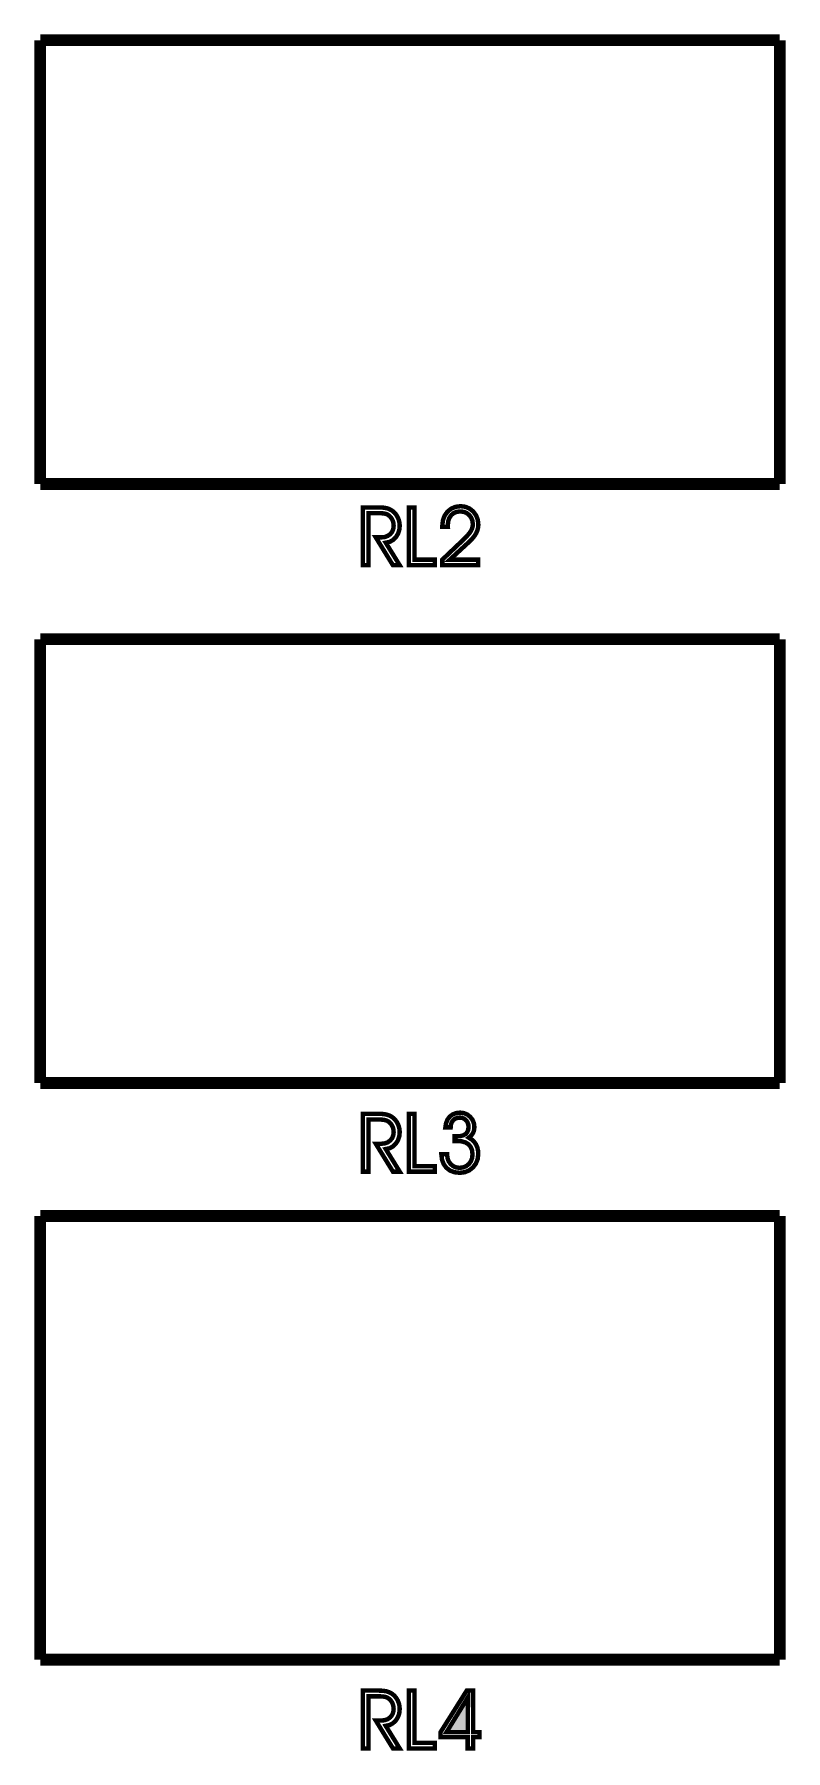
# Model space of a CAD drawing. Extents: x -1.96 to 2.19, y -1.6 to 2.11.
# Drawn here: x -1.227 to -0.719, y 0.267 to 1.427 of the extents above; entities that cross this region are included whole.
import ezdxf

# ---------------------------------------------------------------- set-up
doc = ezdxf.new("R2010")
doc.units = 0
doc.header["$LTSCALE"] = 0.000394
doc.layers.add('TO', color=7, linetype='CONTINUOUS')

msp = doc.modelspace()

# ---------------------------------------------------------------- linework, layer by layer
at = {"layer": 'TO', "color": 7, "linetype": 'CONTINUOUS'}
for points, const_width in [([(-1.223433, 1.123472), (-1.223433, 1.423472)], 0.008), ([(-1.223433, 1.423472), (-0.723433, 1.423472)], 0.008), ([(-0.723433, 1.123472), (-0.723433, 1.423472)], 0.008), ([(-1.223433, 1.123472), (-0.723433, 1.123472)], 0.008), ([(-1.001559, 1.103748), (-1.001559, 1.068472), (-1.005346, 1.068472), (-1.005346, 1.107591), (-0.994839, 1.107591), (-0.992679, 1.107533), (-0.990822, 1.107358), (-0.989264, 1.107067), (-0.987902, 1.106643), (-0.986628, 1.106065), (-0.985437, 1.105335), (-0.983988, 1.104122), (-0.982758, 1.102662), (-0.981744, 1.100953), (-0.980988, 1.09909), (-0.980536, 1.097156), (-0.980386, 1.09515), (-0.980685, 1.092263), (-0.981584, 1.089657), (-0.983083, 1.087335), (-0.985036, 1.085476), (-0.987287, 1.084285), (-0.989839, 1.08376), (-0.980386, 1.068472), (-0.984953, 1.068472), (-0.996563, 1.087335), (-0.992858, 1.087335), (-0.990538, 1.087576), (-0.988527, 1.088301), (-0.986823, 1.089508), (-0.985532, 1.091097), (-0.984755, 1.092963), (-0.984496, 1.095102), (-0.984575, 1.096437), (-0.984812, 1.097691), (-0.985209, 1.098862), (-0.985756, 1.099941), (-0.986459, 1.100925), (-0.987319, 1.101815), (-0.988142, 1.102445), (-0.989068, 1.102943), (-0.990098, 1.103311), (-0.991464, 1.103554), (-0.993396, 1.103699), (-0.995894, 1.103748), (-1.001559, 1.103748)], 0.003), ([(-1.001559, 1.103748), (-1.001559, 1.068472), (-1.005346, 1.068472), (-1.005346, 1.107591), (-0.994839, 1.107591), (-0.992679, 1.107533), (-0.990822, 1.107358), (-0.989264, 1.107067), (-0.987902, 1.106643), (-0.986628, 1.106065), (-0.985437, 1.105335), (-0.983988, 1.104122), (-0.982758, 1.102662), (-0.981744, 1.100953), (-0.980988, 1.09909), (-0.980536, 1.097156), (-0.980386, 1.09515), (-0.980685, 1.092263), (-0.981584, 1.089657), (-0.983083, 1.087335), (-0.985036, 1.085476), (-0.987287, 1.084285), (-0.989839, 1.08376), (-0.980386, 1.068472), (-0.984953, 1.068472), (-0.996563, 1.087335), (-0.992858, 1.087335), (-0.990538, 1.087576), (-0.988527, 1.088301), (-0.986823, 1.089508), (-0.985532, 1.091097), (-0.984755, 1.092963), (-0.984496, 1.095102), (-0.984575, 1.096437), (-0.984812, 1.097691), (-0.985209, 1.098862), (-0.985756, 1.099941), (-0.986459, 1.100925), (-0.987319, 1.101815), (-0.988142, 1.102445), (-0.989068, 1.102943), (-0.990098, 1.103311), (-0.991464, 1.103554), (-0.993396, 1.103699), (-0.995894, 1.103748), (-1.001559, 1.103748)], 0.003), ([(-0.956583, 1.068472), (-0.974209, 1.068472), (-0.974209, 1.107591), (-0.970339, 1.107591), (-0.970339, 1.07226), (-0.956583, 1.07226), (-0.956583, 1.068472)], 0.003), ([(-0.956583, 1.068472), (-0.974209, 1.068472), (-0.974209, 1.107591), (-0.970339, 1.107591), (-0.970339, 1.07226), (-0.956583, 1.07226), (-0.956583, 1.068472)], 0.003), ([(-0.927331, 1.068472), (-0.951587, 1.068472), (-0.951587, 1.07226), (-0.93772, 1.085417), (-0.935291, 1.087832), (-0.93348, 1.089884), (-0.932283, 1.091571), (-0.931543, 1.093093), (-0.9311, 1.094652), (-0.930953, 1.096248), (-0.931219, 1.098565), (-0.93202, 1.10062), (-0.933354, 1.102409), (-0.935104, 1.103792), (-0.937143, 1.104619), (-0.939472, 1.104894), (-0.941844, 1.104612), (-0.943877, 1.103767), (-0.945571, 1.102354), (-0.946838, 1.100474), (-0.9476, 1.098224), (-0.947854, 1.095598), (-0.947851, 1.095443), (-0.947841, 1.095255), (-0.947827, 1.095039), (-0.947811, 1.094821), (-0.947802, 1.094641), (-0.947799, 1.094496), (-0.951587, 1.094496), (-0.951587, 1.095083), (-0.951201, 1.098782), (-0.950042, 1.101992), (-0.94811, 1.104713), (-0.945568, 1.106768), (-0.942579, 1.108005), (-0.93915, 1.108417), (-0.935998, 1.108019), (-0.933181, 1.106824), (-0.930697, 1.104831), (-0.928765, 1.102251), (-0.927606, 1.099301), (-0.92722, 1.095984), (-0.927382, 1.093985), (-0.927871, 1.092042), (-0.928689, 1.090157), (-0.929851, 1.088288), (-0.931393, 1.08638), (-0.933319, 1.084429), (-0.946504, 1.07226), (-0.927331, 1.07226), (-0.927331, 1.068472)], 0.003), ([(-0.927331, 1.068472), (-0.951587, 1.068472), (-0.951587, 1.07226), (-0.93772, 1.085417), (-0.935291, 1.087832), (-0.93348, 1.089884), (-0.932283, 1.091571), (-0.931543, 1.093093), (-0.9311, 1.094652), (-0.930953, 1.096248), (-0.931219, 1.098565), (-0.93202, 1.10062), (-0.933354, 1.102409), (-0.935104, 1.103792), (-0.937143, 1.104619), (-0.939472, 1.104894), (-0.941844, 1.104612), (-0.943877, 1.103767), (-0.945571, 1.102354), (-0.946838, 1.100474), (-0.9476, 1.098224), (-0.947854, 1.095598), (-0.947851, 1.095443), (-0.947841, 1.095255), (-0.947827, 1.095039), (-0.947811, 1.094821), (-0.947802, 1.094641), (-0.947799, 1.094496), (-0.951587, 1.094496), (-0.951587, 1.095083), (-0.951201, 1.098782), (-0.950042, 1.101992), (-0.94811, 1.104713), (-0.945568, 1.106768), (-0.942579, 1.108005), (-0.93915, 1.108417), (-0.935998, 1.108019), (-0.933181, 1.106824), (-0.930697, 1.104831), (-0.928765, 1.102251), (-0.927606, 1.099301), (-0.92722, 1.095984), (-0.927382, 1.093985), (-0.927871, 1.092042), (-0.928689, 1.090157), (-0.929851, 1.088288), (-0.931393, 1.08638), (-0.933319, 1.084429), (-0.946504, 1.07226), (-0.927331, 1.07226), (-0.927331, 1.068472)], 0.003), ([(-1.223433, 0.718472), (-1.223433, 1.018472)], 0.008), ([(-1.223433, 1.018472), (-0.723433, 1.018472)], 0.008), ([(-0.723433, 0.718472), (-0.723433, 1.018472)], 0.008), ([(-1.223433, 0.718472), (-0.723433, 0.718472)], 0.008), ([(-1.001559, 0.693748), (-1.001559, 0.658472), (-1.005346, 0.658472), (-1.005346, 0.697591), (-0.994839, 0.697591), (-0.992679, 0.697533), (-0.990822, 0.697358), (-0.989264, 0.697067), (-0.987902, 0.696643), (-0.986628, 0.696065), (-0.985437, 0.695335), (-0.983988, 0.694122), (-0.982758, 0.692662), (-0.981744, 0.690953), (-0.980988, 0.68909), (-0.980536, 0.687156), (-0.980386, 0.68515), (-0.980685, 0.682263), (-0.981584, 0.679657), (-0.983083, 0.677335), (-0.985036, 0.675476), (-0.987287, 0.674285), (-0.989839, 0.67376), (-0.980386, 0.658472), (-0.984953, 0.658472), (-0.996563, 0.677335), (-0.992858, 0.677335), (-0.990538, 0.677576), (-0.988527, 0.678301), (-0.986823, 0.679508), (-0.985532, 0.681097), (-0.984755, 0.682963), (-0.984496, 0.685102), (-0.984575, 0.686437), (-0.984812, 0.687691), (-0.985209, 0.688862), (-0.985756, 0.689941), (-0.986459, 0.690925), (-0.987319, 0.691815), (-0.988142, 0.692445), (-0.989068, 0.692943), (-0.990098, 0.693311), (-0.991464, 0.693554), (-0.993396, 0.693699), (-0.995894, 0.693748), (-1.001559, 0.693748)], 0.003), ([(-1.001559, 0.693748), (-1.001559, 0.658472), (-1.005346, 0.658472), (-1.005346, 0.697591), (-0.994839, 0.697591), (-0.992679, 0.697533), (-0.990822, 0.697358), (-0.989264, 0.697067), (-0.987902, 0.696643), (-0.986628, 0.696065), (-0.985437, 0.695335), (-0.983988, 0.694122), (-0.982758, 0.692662), (-0.981744, 0.690953), (-0.980988, 0.68909), (-0.980536, 0.687156), (-0.980386, 0.68515), (-0.980685, 0.682263), (-0.981584, 0.679657), (-0.983083, 0.677335), (-0.985036, 0.675476), (-0.987287, 0.674285), (-0.989839, 0.67376), (-0.980386, 0.658472), (-0.984953, 0.658472), (-0.996563, 0.677335), (-0.992858, 0.677335), (-0.990538, 0.677576), (-0.988527, 0.678301), (-0.986823, 0.679508), (-0.985532, 0.681097), (-0.984755, 0.682963), (-0.984496, 0.685102), (-0.984575, 0.686437), (-0.984812, 0.687691), (-0.985209, 0.688862), (-0.985756, 0.689941), (-0.986459, 0.690925), (-0.987319, 0.691815), (-0.988142, 0.692445), (-0.989068, 0.692943), (-0.990098, 0.693311), (-0.991464, 0.693554), (-0.993396, 0.693699), (-0.995894, 0.693748), (-1.001559, 0.693748)], 0.003), ([(-0.956583, 0.658472), (-0.974209, 0.658472), (-0.974209, 0.697591), (-0.970339, 0.697591), (-0.970339, 0.66226), (-0.956583, 0.66226), (-0.956583, 0.658472)], 0.003), ([(-0.956583, 0.658472), (-0.974209, 0.658472), (-0.974209, 0.697591), (-0.970339, 0.697591), (-0.970339, 0.66226), (-0.956583, 0.66226), (-0.956583, 0.658472)], 0.003), ([(-0.948339, 0.670346), (-0.948339, 0.670028), (-0.948072, 0.66759), (-0.947272, 0.665448), (-0.945937, 0.663598), (-0.944206, 0.662183), (-0.942222, 0.661332), (-0.939984, 0.661047), (-0.937576, 0.66133), (-0.935467, 0.662177), (-0.933657, 0.663591), (-0.932277, 0.665441), (-0.931449, 0.667603), (-0.931173, 0.670083), (-0.931466, 0.672833), (-0.932343, 0.675104), (-0.933803, 0.676894), (-0.93583, 0.678185), (-0.938402, 0.678959), (-0.941516, 0.679217), (-0.941958, 0.679216), (-0.94233, 0.679213), (-0.942626, 0.679205), (-0.942878, 0.679193), (-0.943105, 0.679178), (-0.943315, 0.679161), (-0.943315, 0.682413), (-0.943108, 0.682397), (-0.942896, 0.682381), (-0.942673, 0.68237), (-0.942397, 0.682362), (-0.942047, 0.682359), (-0.941618, 0.682358), (-0.939254, 0.682536), (-0.937317, 0.68307), (-0.935803, 0.683957), (-0.934725, 0.6852), (-0.934076, 0.686788), (-0.933858, 0.688724), (-0.934044, 0.690449), (-0.934601, 0.691955), (-0.935528, 0.693244), (-0.936732, 0.69423), (-0.938126, 0.69482), (-0.939709, 0.695016), (-0.941488, 0.694823), (-0.942992, 0.694245), (-0.94422, 0.693283), (-0.945142, 0.691973), (-0.945707, 0.690356), (-0.945917, 0.688429), (-0.949496, 0.688429), (-0.949061, 0.691267), (-0.948087, 0.693687), (-0.946571, 0.695685), (-0.944589, 0.697176), (-0.942242, 0.698071), (-0.939528, 0.69837), (-0.93699, 0.698052), (-0.934717, 0.6971), (-0.932713, 0.695512), (-0.931154, 0.693484), (-0.930218, 0.691222), (-0.929906, 0.688724), (-0.930006, 0.687232), (-0.930307, 0.685875), (-0.930807, 0.684654), (-0.93153, 0.68353), (-0.932492, 0.68247), (-0.933693, 0.681472), (-0.931741, 0.680226), (-0.930139, 0.678745), (-0.92889, 0.677024), (-0.927994, 0.67507), (-0.927455, 0.67288), (-0.927276, 0.670457), (-0.92767, 0.667046), (-0.928855, 0.664017), (-0.930835, 0.66137), (-0.93341, 0.659328), (-0.936388, 0.658102), (-0.939764, 0.657693), (-0.943321, 0.658069), (-0.946341, 0.659197), (-0.948827, 0.661075), (-0.950684, 0.663609), (-0.95182, 0.666699), (-0.952236, 0.670346), (-0.948339, 0.670346)], 0.003), ([(-0.948339, 0.670346), (-0.948339, 0.670028), (-0.948072, 0.66759), (-0.947272, 0.665448), (-0.945937, 0.663598), (-0.944206, 0.662183), (-0.942222, 0.661332), (-0.939984, 0.661047), (-0.937576, 0.66133), (-0.935467, 0.662177), (-0.933657, 0.663591), (-0.932277, 0.665441), (-0.931449, 0.667603), (-0.931173, 0.670083), (-0.931466, 0.672833), (-0.932343, 0.675104), (-0.933803, 0.676894), (-0.93583, 0.678185), (-0.938402, 0.678959), (-0.941516, 0.679217), (-0.941958, 0.679216), (-0.94233, 0.679213), (-0.942626, 0.679205), (-0.942878, 0.679193), (-0.943105, 0.679178), (-0.943315, 0.679161), (-0.943315, 0.682413), (-0.943108, 0.682397), (-0.942896, 0.682381), (-0.942673, 0.68237), (-0.942397, 0.682362), (-0.942047, 0.682359), (-0.941618, 0.682358), (-0.939254, 0.682536), (-0.937317, 0.68307), (-0.935803, 0.683957), (-0.934725, 0.6852), (-0.934076, 0.686788), (-0.933858, 0.688724), (-0.934044, 0.690449), (-0.934601, 0.691955), (-0.935528, 0.693244), (-0.936732, 0.69423), (-0.938126, 0.69482), (-0.939709, 0.695016), (-0.941488, 0.694823), (-0.942992, 0.694245), (-0.94422, 0.693283), (-0.945142, 0.691973), (-0.945707, 0.690356), (-0.945917, 0.688429), (-0.949496, 0.688429), (-0.949061, 0.691267), (-0.948087, 0.693687), (-0.946571, 0.695685), (-0.944589, 0.697176), (-0.942242, 0.698071), (-0.939528, 0.69837), (-0.93699, 0.698052), (-0.934717, 0.6971), (-0.932713, 0.695512), (-0.931154, 0.693484), (-0.930218, 0.691222), (-0.929906, 0.688724), (-0.930006, 0.687232), (-0.930307, 0.685875), (-0.930807, 0.684654), (-0.93153, 0.68353), (-0.932492, 0.68247), (-0.933693, 0.681472), (-0.931741, 0.680226), (-0.930139, 0.678745), (-0.92889, 0.677024), (-0.927994, 0.67507), (-0.927455, 0.67288), (-0.927276, 0.670457), (-0.92767, 0.667046), (-0.928855, 0.664017), (-0.930835, 0.66137), (-0.93341, 0.659328), (-0.936388, 0.658102), (-0.939764, 0.657693), (-0.943321, 0.658069), (-0.946341, 0.659197), (-0.948827, 0.661075), (-0.950684, 0.663609), (-0.95182, 0.666699), (-0.952236, 0.670346), (-0.948339, 0.670346)], 0.003), ([(-1.223433, 0.328472), (-1.223433, 0.628472)], 0.008), ([(-1.223433, 0.628472), (-0.723433, 0.628472)], 0.008), ([(-0.723433, 0.328472), (-0.723433, 0.628472)], 0.008), ([(-1.223433, 0.328472), (-0.723433, 0.328472)], 0.008), ([(-1.001559, 0.303748), (-1.001559, 0.268472), (-1.005346, 0.268472), (-1.005346, 0.307591), (-0.994839, 0.307591), (-0.992679, 0.307533), (-0.990822, 0.307358), (-0.989264, 0.307067), (-0.987902, 0.306643), (-0.986628, 0.306065), (-0.985437, 0.305335), (-0.983988, 0.304122), (-0.982758, 0.302662), (-0.981744, 0.300953), (-0.980988, 0.29909), (-0.980536, 0.297156), (-0.980386, 0.29515), (-0.980685, 0.292263), (-0.981584, 0.289657), (-0.983083, 0.287335), (-0.985036, 0.285476), (-0.987287, 0.284285), (-0.989839, 0.28376), (-0.980386, 0.268472), (-0.984953, 0.268472), (-0.996563, 0.287335), (-0.992858, 0.287335), (-0.990538, 0.287576), (-0.988527, 0.288301), (-0.986823, 0.289508), (-0.985532, 0.291097), (-0.984755, 0.292963), (-0.984496, 0.295102), (-0.984575, 0.296437), (-0.984812, 0.297691), (-0.985209, 0.298862), (-0.985756, 0.299941), (-0.986459, 0.300925), (-0.987319, 0.301815), (-0.988142, 0.302445), (-0.989068, 0.302943), (-0.990098, 0.303311), (-0.991464, 0.303554), (-0.993396, 0.303699), (-0.995894, 0.303748), (-1.001559, 0.303748)], 0.003), ([(-1.001559, 0.303748), (-1.001559, 0.268472), (-1.005346, 0.268472), (-1.005346, 0.307591), (-0.994839, 0.307591), (-0.992679, 0.307533), (-0.990822, 0.307358), (-0.989264, 0.307067), (-0.987902, 0.306643), (-0.986628, 0.306065), (-0.985437, 0.305335), (-0.983988, 0.304122), (-0.982758, 0.302662), (-0.981744, 0.300953), (-0.980988, 0.29909), (-0.980536, 0.297156), (-0.980386, 0.29515), (-0.980685, 0.292263), (-0.981584, 0.289657), (-0.983083, 0.287335), (-0.985036, 0.285476), (-0.987287, 0.284285), (-0.989839, 0.28376), (-0.980386, 0.268472), (-0.984953, 0.268472), (-0.996563, 0.287335), (-0.992858, 0.287335), (-0.990538, 0.287576), (-0.988527, 0.288301), (-0.986823, 0.289508), (-0.985532, 0.291097), (-0.984755, 0.292963), (-0.984496, 0.295102), (-0.984575, 0.296437), (-0.984812, 0.297691), (-0.985209, 0.298862), (-0.985756, 0.299941), (-0.986459, 0.300925), (-0.987319, 0.301815), (-0.988142, 0.302445), (-0.989068, 0.302943), (-0.990098, 0.303311), (-0.991464, 0.303554), (-0.993396, 0.303699), (-0.995894, 0.303748), (-1.001559, 0.303748)], 0.003), ([(-0.956583, 0.268472), (-0.974209, 0.268472), (-0.974209, 0.307591), (-0.970339, 0.307591), (-0.970339, 0.27226), (-0.956583, 0.27226), (-0.956583, 0.268472)], 0.003), ([(-0.956583, 0.268472), (-0.974209, 0.268472), (-0.974209, 0.307591), (-0.970339, 0.307591), (-0.970339, 0.27226), (-0.956583, 0.27226), (-0.956583, 0.268472)], 0.003), ([(-0.930685, 0.268472), (-0.934472, 0.268472), (-0.934472, 0.276028), (-0.952795, 0.276028), (-0.952795, 0.279441), (-0.935071, 0.307591), (-0.930685, 0.307591), (-0.930685, 0.279441), (-0.926441, 0.279441), (-0.926441, 0.276028), (-0.930685, 0.276028), (-0.930685, 0.268472)], 0.003), ([(-0.930685, 0.268472), (-0.934472, 0.268472), (-0.934472, 0.276028), (-0.952795, 0.276028), (-0.952795, 0.279441), (-0.935071, 0.307591), (-0.930685, 0.307591), (-0.930685, 0.279441), (-0.926441, 0.279441), (-0.926441, 0.276028), (-0.930685, 0.276028), (-0.930685, 0.268472)], 0.003), ([(-0.934362, 0.279441), (-0.934209, 0.303079), (-0.948772, 0.279441), (-0.934362, 0.279441)], 0.003), ([(-0.934362, 0.279441), (-0.934209, 0.303079), (-0.948772, 0.279441), (-0.934362, 0.279441)], 0.003)]:
    msp.add_lwpolyline(points, dxfattribs=dict(at, const_width=const_width))
at = {"layer": 'TO', "color": 7}
msp.add_solid([(-0.934362, 0.279441), (-0.934209, 0.303079), (-0.934362, 0.279441), (-0.948772, 0.279441)], dxfattribs=at)

doc.saveas('drawing.dxf')
